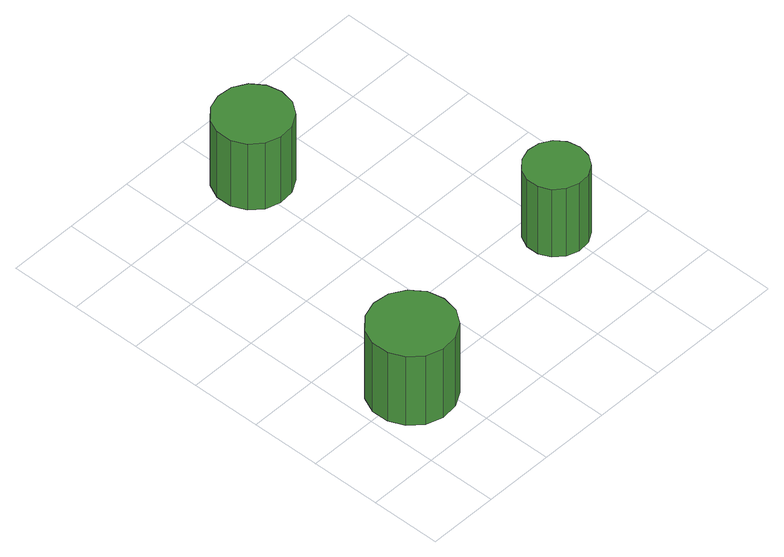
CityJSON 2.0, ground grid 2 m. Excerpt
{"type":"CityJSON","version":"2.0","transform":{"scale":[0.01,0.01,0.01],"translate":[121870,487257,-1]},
"CityObjects":{
"tree1":{"type":"SolitaryVegetationObject","attributes":{"function":"something"},"geometry":[{"type":"MultiSurface","lod":"1","boundaries":[[[0,1,2,3,4,5,6,7,8,9,10,11,12,13,14]],[[15,16,17,18,19,20,21,22,23,24,25,26,27,28,29]],[[0,29,28,1]],[[1,28,27,2]],[[2,27,26,3]],[[3,26,25,4]],[[4,25,24,5]],[[5,24,23,6]],[[6,23,22,7]],[[7,22,21,8]],[[8,21,20,9]],[[9,20,19,10]],[[10,19,18,11]],[[11,18,17,12]],[[12,17,16,13]],[[13,16,15,14]],[[14,15,29,0]]]}]},
"tree2":{"type":"SolitaryVegetationObject","attributes":{"function":"something"},"geometry":[{"type":"MultiSurface","lod":"1","boundaries":[[[30,31,32,33,34,35,36,37,38,39,40,41,42,43,44]],[[45,46,47,48,49,50,51,52,53,54,55,56,57,58,59]],[[30,59,58,31]],[[31,58,57,32]],[[32,57,56,33]],[[33,56,55,34]],[[34,55,54,35]],[[35,54,53,36]],[[36,53,52,37]],[[37,52,51,38]],[[38,51,50,39]],[[39,50,49,40]],[[40,49,48,41]],[[41,48,47,42]],[[42,47,46,43]],[[43,46,45,44]],[[44,45,59,30]]]}]},
"tree3":{"type":"SolitaryVegetationObject","attributes":{"function":"something"},"geometry":[{"type":"MultiSurface","lod":"1","boundaries":[[[60,61,62,63,64,65,66,67,68,69,70,71,72,73,74]],[[75,76,77,78,79,80,81,82,83,84,85,86,87,88,89]],[[60,89,88,61]],[[61,88,87,62]],[[62,87,86,63]],[[63,86,85,64]],[[64,85,84,65]],[[65,84,83,66]],[[66,83,82,67]],[[67,82,81,68]],[[68,81,80,69]],[[69,80,79,70]],[[70,79,78,71]],[[71,78,77,72]],[[72,77,76,73]],[[73,76,75,74]],[[74,75,89,60]]]}]}
},
"vertices":[
[261,197,295],[251,245,295],[222,284,295],[180,309,295],[131,314,295],[84,299,295],[48,266,295],[28,221,295],[28,172,295],[48,128,295],[84,95,295],[131,80,295],[180,85,295],[222,109,295],[251,149,295],[251,149,59],[222,109,59],[180,85,59],[131,80,59],[84,95,59],[48,128,59],[28,172,59],[28,221,59],[48,266,59],[84,299,59],[131,314,59],[180,309,59],[222,284,59],[251,245,59],[261,197,59],
[527,985,285],[518,1028,285],[492,1064,285],[454,1086,285],[410,1090,285],[368,1077,285],[335,1047,285],[317,1007,285],[317,963,285],[335,923,285],[368,893,285],[410,880,285],[454,884,285],[492,906,285],[518,942,285],[518,942,59],[492,906,59],[454,884,59],[410,880,59],[368,893,59],[335,923,59],[317,963,59],[317,1007,59],[335,1047,59],[368,1077,59],[410,1090,59],[454,1086,59],[492,1064,59],[518,1028,59],[527,985,59],
[877,315,291],[870,350,291],[849,379,291],[818,397,291],[782,401,291],[748,390,291],[721,366,291],[706,333,291],[706,297,291],[721,264,291],[748,240,291],[782,229,291],[818,233,291],[849,251,291],[870,280,291],[870,280,59],[849,251,59],[818,233,59],[782,229,59],[748,240,59],[721,264,59],[706,297,59],[706,333,59],[721,366,59],[748,390,59],[782,401,59],[818,397,59],[849,379,59],[870,350,59],[877,315,59]
]}
